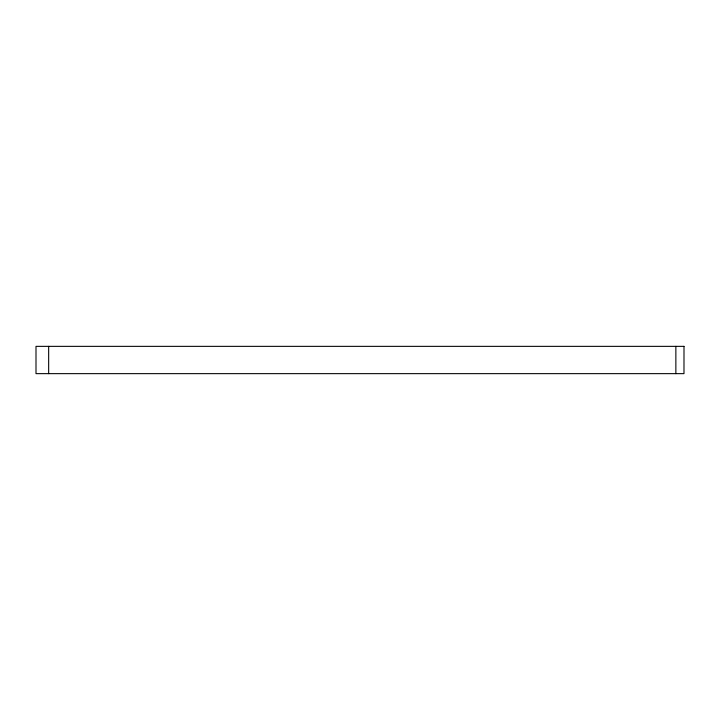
<?xml version="1.0" encoding="UTF-8"?>
<svg xmlns="http://www.w3.org/2000/svg" width="720" height="720" viewBox="0 0 720 720"><rect width="100%" height="100%" fill="white"/><g stroke="black" fill="none" stroke-linecap="round" stroke-linejoin="round"><path stroke-width="1.08" d="M675.864 346.356L675.864 373.644M48.663 346.356L48.663 373.644M683.982 346.356L36 346.356L36 373.644L683.982 373.644L684 346.356"/></g></svg>
